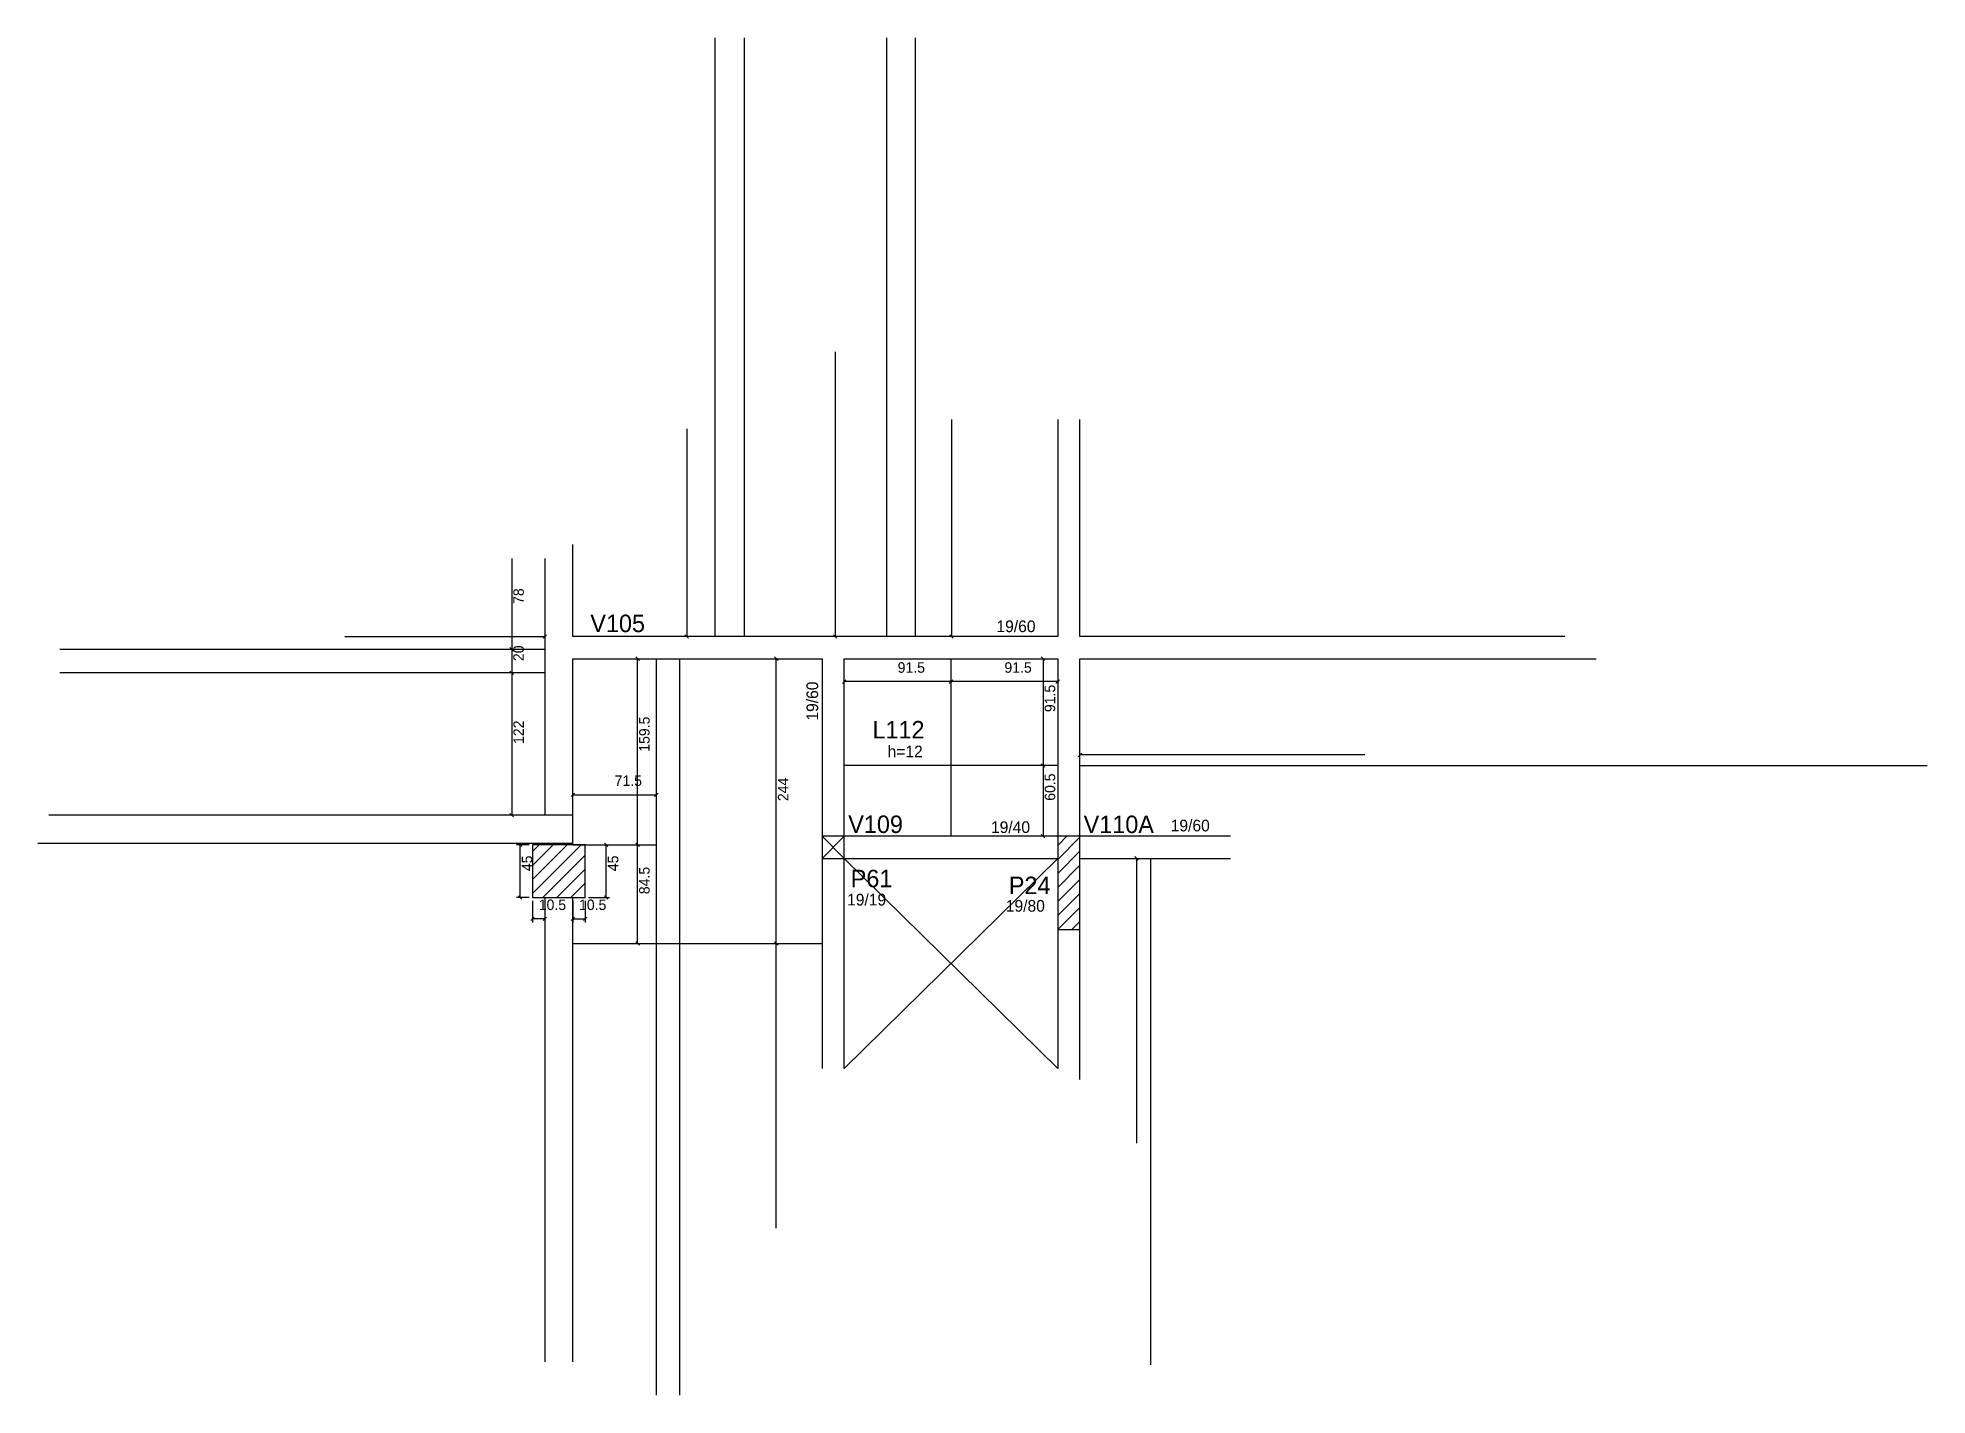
# Model space of a CAD drawing. Header units: metres. Extents: x 4776 to 6395, y 2062 to 3225.
import ezdxf

# ---------------------------------------------------------------- set-up
doc = ezdxf.new("R2010")
doc.units = ezdxf.units.M
for name, color, linetype in [('1', 7, 'Continuous'), ('3', 7, 'Continuous'), ('4', 7, 'Continuous'), ('7', 7, 'Continuous'), ('Painéis', 7, 'Continuous')]:
    doc.layers.add(name, color=color, linetype=linetype)

msp = doc.modelspace()

# ---------------------------------------------------------------- linework, layer by layer
at = {"layer": '1', "color": 1, "lineweight": 25}
for p, q in [((5448.4, 2521.8), (5467.4, 2540.8)), ((5467.4, 2521.8), (5448.4, 2540.8)), ((5467.4, 2341.8), (5650.4, 2521.8)), ((5467.4, 2521.8), (5650.4, 2341.8))]:
    msp.add_line(p, q, dxfattribs=at)
at = {"layer": '3', "color": 3, "lineweight": 25}
for p, q in [((5669.4, 2692.8), (6111.9, 2692.8)), ((5200.4, 2491.6), (5242.1, 2533.3)), ((5200.4, 2503.6), (5230.1, 2533.3)), ((5200.4, 2515.7), (5218.1, 2533.3)), ((5200.4, 2527.7), (5206.1, 2533.3)), ((5650.4, 2532.9), (5658.3, 2540.8)), ((5650.4, 2520.9), (5669.4, 2539.9)), ((5650.4, 2508.9), (5669.4, 2527.9)), ((5209.1, 2488.3), (5245.4, 2524.6)), ((5221.2, 2488.3), (5245.4, 2512.6)), ((5650.4, 2496.9), (5669.4, 2515.9)), ((5233.2, 2488.3), (5245.4, 2500.6)), ((5650.4, 2484.8), (5669.4, 2503.8)), ((5245.2, 2488.3), (5245.4, 2488.5)), ((5650.4, 2472.8), (5669.4, 2491.8)), ((5650.4, 2460.8), (5669.4, 2479.8)), ((5662.5, 2460.8), (5669.4, 2467.8))]:
    msp.add_line(p, q, dxfattribs=at)
for points in [[(5650.4, 2897.8), (5650.4, 2711.8)], [(5669.4, 2711.8), (5669.4, 2897.8)], [(5234.9, 2711.8), (5234.9, 2790.8)], [(5210.9, 2778.8), (5210.9, 2702.3)], [(5457.9, 2711.8), (5234.9, 2711.8)], [(5650.4, 2711.8), (5457.9, 2711.8)], [(6084.9, 2711.8), (5669.4, 2711.8)], [(5210.9, 2702.3), (5210.9, 2558.8)], [(5234.9, 2546.8), (5234.9, 2692.8)], [(5234.9, 2692.8), (5448.4, 2692.8)], [(5448.4, 2692.8), (5448.4, 2540.8)], [(5467.4, 2692.8), (5650.4, 2692.8)], [(5467.4, 2540.8), (5467.4, 2692.8)], [(5650.4, 2692.8), (5650.4, 2540.8)], [(5669.4, 2540.8), (5669.4, 2692.8)], [(5234.9, 2558.8), (4785.9, 2558.8)], [(5234.9, 2533.3), (5234.9, 2546.8)], [(4776.4, 2534.8), (5234.9, 2534.8)], [(5210.9, 2534.8), (5210.9, 2533.3)], [(5650.4, 2540.8), (5467.4, 2540.8)], [(5798.4, 2540.8), (5669.4, 2540.8)], [(5448.4, 2521.8), (5448.4, 2341.8)], [(5467.4, 2341.8), (5467.4, 2521.8)], [(5467.4, 2521.8), (5650.4, 2521.8)], [(5669.4, 2521.8), (5798.4, 2521.8)], [(5210.9, 2488.3), (5210.9, 2090.3)], [(5234.9, 2090.3), (5234.9, 2488.3)], [(5650.4, 2460.8), (5650.4, 2341.8)], [(5669.4, 2332.3), (5669.4, 2460.8)]]:
    msp.add_lwpolyline(points, dxfattribs=at)
at = {"layer": '7', "color": 7, "lineweight": 25}
for points in [[(5200.4, 2488.3), (5245.4, 2488.3), (5245.4, 2533.3), (5200.4, 2533.3), (5200.4, 2488.3)], [(5448.4, 2521.8), (5467.4, 2521.8), (5467.4, 2540.8), (5448.4, 2540.8), (5448.4, 2521.8)], [(5650.4, 2460.8), (5669.4, 2460.8), (5669.4, 2540.8), (5650.4, 2540.8), (5650.4, 2460.8)]]:
    msp.add_lwpolyline(points, dxfattribs=at)
at = {"layer": 'Painéis', "color": 200, "lineweight": 25}
for p, q in [((5356.9, 2711.8), (5356.9, 3224.8)), ((5381.9, 2711.8), (5381.9, 3224.8)), ((5503.9, 2711.8), (5503.9, 3224.8)), ((5528.4, 2711.8), (5528.4, 3224.8)), ((5210.9, 2700.8), (4795.4, 2700.8)), ((5306.4, 2692.8), (5306.4, 2061.8)), ((5326.4, 2692.8), (5326.4, 2061.8)), ((5558.9, 2692.8), (5558.9, 2540.8)), ((5210.9, 2680.8), (4795.4, 2680.8)), ((5650.4, 2601.3), (5467.4, 2601.3)), ((5669.4, 2601.3), (6395.4, 2601.3)), ((5234.9, 2533.3), (5306.4, 2533.3)), ((5729.9, 2521.8), (5729.9, 2087.8)), ((5234.9, 2448.8), (5448.4, 2448.8))]:
    msp.add_line(p, q, dxfattribs=at)
at = {"layer": 'Painéis', "color": 4, "lineweight": 25}
for p, q in [((5459.7, 2955.8), (5459.7, 2711.8)), ((5332.5, 2889.8), (5332.5, 2711.8)), ((5559.4, 2897.8), (5559.4, 2711.8)), ((5182.5, 2778.8), (5182.5, 2700.8)), ((5039.4, 2711.8), (5210.9, 2711.8)), ((5182.5, 2700.8), (5182.5, 2680.8)), ((5290.4, 2533.3), (5290.4, 2692.8)), ((5409.2, 2448.8), (5409.2, 2692.8)), ((5637.8, 2692.8), (5637.8, 2601.3)), ((5182.5, 2680.8), (5182.5, 2558.8)), ((5558.9, 2673.2), (5467.4, 2673.2)), ((5650.4, 2673.2), (5558.9, 2673.2)), ((5913.4, 2610.4), (5669.4, 2610.4)), ((5637.8, 2601.3), (5637.8, 2540.8)), ((5234.9, 2576.2), (5306.4, 2576.2)), ((5197.4, 2533.3), (5186.7, 2533.3)), ((5189.7, 2488.3), (5189.7, 2533.3)), ((5248.4, 2533.3), (5266.4, 2533.3)), ((5263.4, 2488.3), (5263.4, 2533.3)), ((5290.4, 2448.8), (5290.4, 2533.3)), ((5717.9, 2521.8), (5717.9, 2277.8)), ((5197.4, 2488.3), (5186.7, 2488.3)), ((5200.4, 2485.3), (5200.4, 2466.9)), ((5210.9, 2485.3), (5210.9, 2466.9)), ((5234.9, 2485.3), (5234.9, 2466.9)), ((5245.4, 2485.3), (5245.4, 2466.9)), ((5248.4, 2488.3), (5266.4, 2488.3)), ((5210.9, 2469.9), (5200.4, 2469.9)), ((5234.9, 2469.9), (5245.4, 2469.9)), ((5409.2, 2204.8), (5409.2, 2448.8))]:
    msp.add_line(p, q, dxfattribs=at)
at = {"layer": 'Painéis', "color": 0, "lineweight": 25}
for p, q in [((5209.4, 2710.3), (5212.4, 2713.3)), ((5331, 2713.3), (5334, 2710.3)), ((5458.2, 2713.3), (5461.2, 2710.3)), ((5557.9, 2713.3), (5560.9, 2710.3)), ((5181, 2702.3), (5184, 2699.3)), ((5184, 2699.3), (5181, 2702.3)), ((5291.9, 2691.3), (5288.9, 2694.3)), ((5410.7, 2691.3), (5407.7, 2694.3)), ((5639.3, 2691.3), (5636.3, 2694.3)), ((5181, 2682.3), (5184, 2679.3)), ((5184, 2679.3), (5181, 2682.3)), ((5468.9, 2674.7), (5465.9, 2671.7)), ((5560.4, 2674.7), (5557.4, 2671.7)), ((5557.4, 2671.7), (5560.4, 2674.7)), ((5648.9, 2671.7), (5651.9, 2674.7)), ((5670.9, 2611.9), (5667.9, 2608.9)), ((5636.3, 2602.8), (5639.3, 2599.8)), ((5639.3, 2599.8), (5636.3, 2602.8)), ((5236.4, 2577.7), (5233.4, 2574.7)), ((5304.9, 2574.7), (5307.9, 2577.7)), ((5181, 2560.3), (5184, 2557.3)), ((5636.3, 2542.3), (5639.3, 2539.3)), ((5191.2, 2531.8), (5188.2, 2534.8)), ((5264.9, 2531.8), (5261.9, 2534.8)), ((5291.9, 2531.8), (5288.9, 2534.8)), ((5288.9, 2534.8), (5291.9, 2531.8)), ((5719.4, 2520.3), (5716.4, 2523.3)), ((5188.2, 2489.8), (5191.2, 2486.8)), ((5261.9, 2489.8), (5264.9, 2486.8)), ((5201.9, 2471.4), (5198.9, 2468.4)), ((5209.4, 2468.4), (5212.4, 2471.4)), ((5236.4, 2471.4), (5233.4, 2468.4)), ((5243.9, 2468.4), (5246.9, 2471.4)), ((5288.9, 2450.3), (5291.9, 2447.3)), ((5410.7, 2447.3), (5407.7, 2450.3)), ((5407.7, 2450.3), (5410.7, 2447.3))]:
    msp.add_line(p, q, dxfattribs=at)

# ---------------------------------------------------------------- texts
at = {"layer": '3', "color": 3, "lineweight": 25}
for s, p in [('19/60', (5597.9, 2715.6)), ('h=12', (5504.6, 2608.3)), ('19/40', (5593.2, 2543.5)), ('19/60', (5747.2, 2544.9)), ('19/19', (5469.9, 2481.4)), ('19/80', (5605.9, 2476.1))]:
    msp.add_text(s, height=10, dxfattribs=at).set_placement(p)
msp.add_text('19/60', height=10, rotation=90, dxfattribs=at).set_placement((5445.1, 2639.8))
at = {"layer": '4', "color": 4, "lineweight": 25}
for s, p in [('V105', (5249.9, 2715.6)), ('L112', (5491.6, 2624.5)), ('V109', (5470.9, 2543.5)), ('V110A', (5672.6, 2543.4)), ('P61', (5473, 2497)), ('P24', (5608.5, 2491.1))]:
    msp.add_text(s, height=15, dxfattribs=at).set_placement(p)
at = {"layer": 'Painéis', "color": 240, "lineweight": 25}
for s, p in [('78', (5192.9, 2739.8)), ('20', (5192.9, 2690.8)), ('91.5', (5648.2, 2647.1)), ('122', (5193, 2619.8)), ('159.5', (5300.7, 2613.1)), ('244', (5419.6, 2570.8)), ('60.5', (5648.2, 2571.1)), ('45', (5200.1, 2510.8)), ('45', (5273.8, 2510.8)), ('84.5', (5300.7, 2491.1))]:
    msp.add_text(s, height=9, rotation=90, dxfattribs=at).set_placement(p)
for s, p in [('91.5', (5513.2, 2680.8)), ('91.5', (5604.7, 2680.8)), ('71.5', (5270.7, 2583.8)), ('10.5', (5205.7, 2477.5)), ('10.5', (5240.2, 2477.5))]:
    msp.add_text(s, height=9, dxfattribs=at).set_placement(p)

doc.saveas('drawing.dxf')
